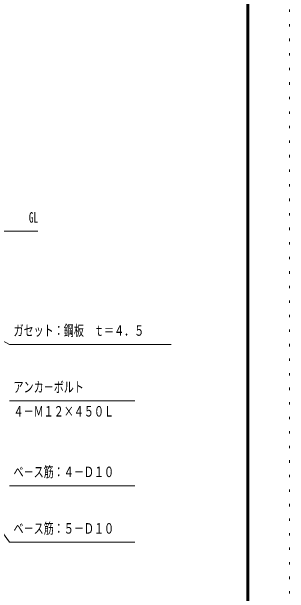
# Model space of a CAD drawing. Units: millimetres, scale not verified. Extents: x -25339 to 25345, y -10500 to 10500.
# Drawn here: x 21911 to 25345, y -3387 to 3814 of the extents above; entities that cross this region are included whole.
import ezdxf
from ezdxf.enums import TextEntityAlignment as Align

# ---------------------------------------------------------------- set-up
doc = ezdxf.new("R2010")
doc.units = ezdxf.units.MM
doc.header["$LTSCALE"] = 60
doc.linetypes.add('USER4', pattern=[3, 0.5, -2.5])
for name, color, linetype, lineweight in [('0-A_2-52DIM', 3, 'Continuous', 18), ('0-C_F-F', 5, 'Continuous', 18), ('0-D_F-E_J_ADD', 5, 'USER4', 18)]:
    doc.layers.add(name, color=color, linetype=linetype, lineweight=lineweight)
doc.styles.add('ＭＳ ゴシック', font='')
doc.styles.get('ＭＳ ゴシック').set_extended_font_data('MS Gothic')

msp = doc.modelspace()

# ---------------------------------------------------------------- linework, layer by layer
at = {"layer": '0-A_2-52DIM'}
for p, q in [((21184.04, 1094.93), (22234.05, 1094.93)), ((23434.04, -1005.07), (21884.05, -1005.07)), ((21884.05, -2055.07), (23434.04, -2055.07))]:
    msp.add_line(p, q, dxfattribs=at)
for points in [[(20522.09, 428.62), (21884.05, -305.07), (23884.04, -305.07)], [(20435.17, -761.97), (21884.05, -2755.07), (23434.04, -2755.07)]]:
    msp.add_lwpolyline(points, dxfattribs=at)
at = {"layer": '0-C_F-F'}
for p, q in [((24827.96, -9982.5), (24827.96, 10082.5)), ((24832.96, -9987.5), (24832.96, 10087.5)), ((24837.95, -9992.5), (24837.95, 10092.5)), ((24842.95, -9997.5), (24842.95, 10097.5)), ((24845.46, -10000), (24845.46, 10100)), ((24822.96, -9977.5), (24822.96, 10077.5)), ((24825.45, -9980), (24825.45, 10080))]:
    msp.add_line(p, q, dxfattribs=at)
for points in [[(-3849.54, 10095), (-3849.54, -9995), (24840.45, -9995), (24840.45, 10095)], [(-3844.54, 10090), (-3844.54, -9990), (24835.46, -9990), (24835.46, 10090)], [(-3839.54, 10085), (-3839.54, -9985), (24830.45, -9985), (24830.45, 10085)], [(-3829.54, 10075), (-3829.54, -9975), (24820.45, -9975), (24820.45, 10075)]]:
    msp.add_lwpolyline(points, dxfattribs=at)
at = {"layer": '0-D_F-E_J_ADD'}
msp.add_line((25345.46, 10500), (25345.46, -10500), dxfattribs=at)

# ---------------------------------------------------------------- texts
at = {"layer": '0-A_2-52DIM', "color": 7, "style": 'ＭＳ ゴシック'}
for s, width, p in [('GL', 0.65, (22124.04, 1162.7)), ('ガセット：鋼板\u3000ｔ＝４．５', 0.7, (21934.04, -237.3)), ('アンカ－ボルト', 0.7, (21934.04, -937.3)), ('４－Ｍ１２×４５０Ｌ', 0.7, (21934.04, -1237.31)), ('ベ－ス筋：４－Ｄ１０', 0.7, (21934.04, -1987.3)), ('ベ－ス筋：５－Ｄ１０', 0.7, (21934.04, -2687.3))]:
    msp.add_text(s, height=130.2, dxfattribs=dict(at, width=width)).set_placement(p, align=Align.BOTTOM_LEFT)

doc.saveas('drawing.dxf')
